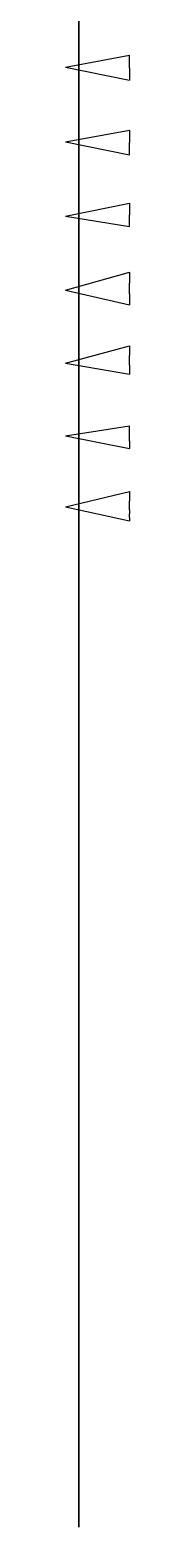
# Model space of a CAD drawing. Header units: metres. Extents: x 64 to 540, y -564 to -64.
# Drawn here: x 160.05 to 161.95, y -525.67 to -481.34 of the extents above; entities that cross this region are included whole.
import ezdxf

# ---------------------------------------------------------------- set-up
doc = ezdxf.new("R2010")
doc.units = ezdxf.units.M

msp = doc.modelspace()

# ---------------------------------------------------------------- linework, layer by layer
for p, q in [((160.446, -480.231), (160.446, -482.308)), ((160.446, -482.437), (160.446, -480.36)), ((160.446, -481.342), (160.446, -480.969)), ((160.446, -480.969), (160.446, -481.342)), ((160.446, -481.342), (160.446, -481.716)), ((160.446, -481.716), (160.446, -481.342)), ((160.446, -481.716), (160.446, -482.078)), ((160.446, -482.09), (160.446, -481.716)), ((160.046, -482.442), (161.946, -482.084)), ((160.446, -482.078), (160.446, -482.09)), ((160.446, -482.09), (160.446, -482.452)), ((160.446, -482.463), (160.446, -482.09)), ((161.946, -482.458), (161.946, -482.084)), ((160.046, -482.442), (161.946, -482.83)), ((160.446, -482.308), (160.446, -482.452)), ((160.446, -482.572), (160.446, -482.437)), ((160.446, -482.452), (160.446, -482.463)), ((160.446, -482.452), (160.446, -484.521)), ((160.446, -482.463), (160.446, -482.824)), ((160.446, -482.835), (160.446, -482.463)), ((160.446, -484.649), (160.446, -482.572)), ((161.946, -482.458), (161.946, -482.83)), ((160.446, -482.824), (160.446, -482.835)), ((160.446, -482.835), (160.446, -483.202)), ((160.446, -483.202), (160.446, -482.835)), ((160.446, -483.202), (160.446, -483.208)), ((160.446, -483.208), (160.446, -483.202)), ((160.446, -483.208), (160.446, -483.577)), ((160.446, -483.577), (160.446, -483.208)), ((160.446, -483.577), (160.446, -483.947)), ((160.446, -483.947), (160.446, -483.577)), ((160.446, -483.947), (160.446, -484.314)), ((160.446, -484.314), (160.446, -483.947)), ((160.046, -484.655), (161.946, -484.308)), ((160.446, -484.314), (160.446, -484.669)), ((160.446, -484.68), (160.446, -484.314)), ((161.946, -484.308), (161.946, -484.674)), ((160.046, -484.655), (161.946, -485.037)), ((160.446, -484.521), (160.446, -484.649)), ((160.446, -484.777), (160.446, -484.649)), ((160.446, -484.649), (160.446, -484.777)), ((160.446, -484.669), (160.446, -484.68)), ((160.446, -484.68), (160.446, -485.043)), ((160.446, -485.043), (160.446, -484.68)), ((160.446, -486.838), (160.446, -484.777)), ((160.446, -484.777), (160.446, -486.838)), ((161.946, -485.037), (161.946, -484.674)), ((160.446, -485.043), (160.446, -485.405)), ((160.446, -485.405), (160.446, -485.043)), ((160.446, -485.405), (160.446, -485.751)), ((160.446, -485.762), (160.446, -485.405)), ((160.446, -485.751), (160.446, -485.762)), ((160.446, -485.762), (160.446, -486.114)), ((160.446, -486.114), (160.446, -485.762)), ((160.446, -486.114), (160.446, -486.465)), ((160.446, -486.465), (160.446, -486.114)), ((160.046, -486.851), (161.946, -486.465)), ((160.446, -486.465), (160.446, -486.817)), ((160.446, -486.817), (160.446, -486.465)), ((161.946, -486.465), (161.946, -486.817)), ((160.046, -486.851), (161.946, -487.161)), ((160.446, -486.817), (160.446, -486.822)), ((160.446, -486.822), (160.446, -486.817)), ((160.446, -486.822), (160.446, -487.161)), ((160.446, -487.161), (160.446, -486.822)), ((160.446, -486.973), (160.446, -486.838)), ((160.446, -486.838), (160.446, -486.973)), ((160.446, -489.034), (160.446, -486.973)), ((160.446, -486.973), (160.446, -489.034)), ((161.946, -487.161), (161.946, -486.817)), ((160.446, -487.161), (160.446, -487.167)), ((160.446, -487.167), (160.446, -487.161)), ((160.446, -487.167), (160.446, -487.506)), ((160.446, -487.506), (160.446, -487.167)), ((160.446, -487.506), (160.446, -487.511)), ((160.446, -487.511), (160.446, -487.506)), ((160.446, -487.511), (160.446, -487.848)), ((160.446, -487.848), (160.446, -487.511)), ((160.446, -487.848), (160.446, -488.18)), ((160.446, -488.18), (160.446, -487.848)), ((160.446, -488.18), (160.446, -488.185)), ((160.446, -488.185), (160.446, -488.18)), ((160.446, -488.185), (160.446, -488.513)), ((160.446, -488.513), (160.446, -488.185)), ((160.046, -489.047), (161.946, -488.508)), ((160.446, -488.513), (160.446, -488.842)), ((160.446, -488.842), (160.446, -488.513)), ((160.446, -488.842), (160.446, -489.156)), ((160.446, -489.156), (160.446, -488.842)), ((161.946, -488.508), (161.946, -488.837)), ((161.946, -489.156), (161.946, -488.837)), ((160.046, -489.047), (161.946, -489.475)), ((160.446, -489.161), (160.446, -489.034)), ((160.446, -489.034), (160.446, -491.06)), ((160.446, -489.156), (160.446, -489.47)), ((160.446, -489.161), (160.446, -489.156)), ((160.446, -489.48), (160.446, -489.161)), ((160.446, -491.192), (160.446, -489.161)), ((161.946, -489.156), (161.946, -489.475)), ((160.446, -489.47), (160.446, -489.48)), ((160.446, -489.48), (160.446, -489.789)), ((160.446, -489.789), (160.446, -489.48)), ((160.446, -489.789), (160.446, -490.097)), ((160.446, -490.097), (160.446, -489.789)), ((160.446, -490.097), (160.446, -490.386)), ((160.446, -490.396), (160.446, -490.097)), ((160.046, -491.204), (161.946, -490.689)), ((160.446, -490.386), (160.446, -490.396)), ((160.446, -490.396), (160.446, -490.689)), ((160.446, -490.689), (160.446, -490.396)), ((160.446, -490.689), (160.446, -490.971)), ((160.446, -490.693), (160.446, -490.689)), ((160.446, -490.98), (160.446, -490.693)), ((161.946, -490.689), (161.946, -490.975)), ((160.446, -490.971), (160.446, -490.98)), ((160.446, -490.98), (160.446, -491.257)), ((160.446, -491.266), (160.446, -490.98)), ((160.446, -491.06), (160.446, -491.192)), ((161.946, -491.262), (161.946, -490.975)), ((160.046, -491.204), (161.946, -491.536)), ((160.446, -491.192), (160.446, -493.218)), ((160.446, -491.317), (160.446, -491.192)), ((160.446, -491.257), (160.446, -491.266)), ((160.446, -491.266), (160.446, -491.54)), ((160.446, -491.54), (160.446, -491.266)), ((160.446, -493.343), (160.446, -491.317)), ((160.446, -491.54), (160.446, -491.81)), ((160.446, -491.81), (160.446, -491.54)), ((161.946, -491.262), (161.946, -491.536)), ((160.446, -491.81), (160.446, -492.067)), ((160.446, -492.067), (160.446, -491.81)), ((160.446, -492.067), (160.446, -492.071)), ((160.446, -492.071), (160.446, -492.067)), ((160.446, -492.071), (160.446, -492.336)), ((160.446, -492.336), (160.446, -492.071)), ((160.446, -492.336), (160.446, -492.584)), ((160.446, -492.576), (160.446, -492.336)), ((160.446, -492.584), (160.446, -492.576)), ((160.446, -492.584), (160.446, -492.831)), ((160.446, -492.831), (160.446, -492.584)), ((160.446, -492.831), (160.446, -493.064)), ((160.446, -493.057), (160.446, -492.831)), ((160.046, -493.362), (161.946, -493.06)), ((160.446, -493.064), (160.446, -493.057)), ((160.446, -493.064), (160.446, -493.294)), ((160.446, -493.294), (160.446, -493.064)), ((160.446, -493.218), (160.446, -493.343)), ((160.446, -493.294), (160.446, -493.508)), ((160.446, -493.508), (160.446, -493.294)), ((160.446, -493.343), (160.446, -495.312)), ((160.446, -493.465), (160.446, -493.343)), ((161.946, -493.294), (161.946, -493.06)), ((161.946, -493.512), (161.946, -493.294)), ((160.046, -493.362), (161.946, -493.73)), ((160.446, -495.441), (160.446, -493.465)), ((160.446, -493.508), (160.446, -493.512)), ((160.446, -493.512), (160.446, -493.508)), ((160.446, -493.512), (160.446, -493.733)), ((160.446, -493.733), (160.446, -493.512)), ((160.446, -493.733), (160.446, -493.936)), ((160.446, -493.936), (160.446, -493.733)), ((161.946, -493.512), (161.946, -493.73)), ((160.446, -493.936), (160.446, -494.136)), ((160.446, -494.136), (160.446, -493.936)), ((160.446, -494.136), (160.446, -494.323)), ((160.446, -494.323), (160.446, -494.136)), ((160.446, -494.323), (160.446, -494.51)), ((160.446, -494.51), (160.446, -494.323)), ((160.446, -494.51), (160.446, -494.678)), ((160.446, -494.678), (160.446, -494.51)), ((160.446, -494.678), (160.446, -494.68)), ((160.446, -494.68), (160.446, -494.678)), ((160.446, -494.68), (160.446, -494.854)), ((160.446, -494.854), (160.446, -494.68)), ((160.046, -495.46), (161.946, -495.005)), ((160.446, -494.854), (160.446, -495.007)), ((160.446, -495.007), (160.446, -494.854)), ((160.446, -495.007), (160.446, -495.159)), ((160.446, -495.159), (160.446, -495.007)), ((161.946, -495.005), (161.946, -495.159)), ((160.046, -495.46), (161.946, -495.873)), ((160.446, -495.159), (160.446, -495.161)), ((160.446, -495.293), (160.446, -495.159)), ((160.446, -495.161), (160.446, -495.297)), ((160.446, -495.297), (160.446, -495.293)), ((160.446, -495.297), (160.446, -495.441)), ((160.446, -495.441), (160.446, -495.297)), ((160.446, -495.312), (160.446, -495.441)), ((160.446, -495.441), (160.446, -495.562)), ((160.446, -495.562), (160.446, -495.441)), ((160.446, -495.441), (160.446, -497.41)), ((160.446, -495.562), (160.446, -495.441)), ((160.446, -495.562), (160.446, -495.668)), ((160.446, -495.67), (160.446, -495.562)), ((160.446, -497.532), (160.446, -495.562)), ((161.946, -495.159), (161.946, -495.295)), ((161.946, -495.432), (161.946, -495.295)), ((161.946, -495.551), (161.946, -495.432)), ((161.946, -495.551), (161.946, -495.67)), ((160.446, -495.668), (160.446, -495.67)), ((160.446, -495.67), (160.446, -495.771)), ((160.446, -495.771), (160.446, -495.67)), ((160.446, -495.771), (160.446, -495.873)), ((160.446, -495.873), (160.446, -495.771)), ((160.446, -495.873), (160.446, -495.956)), ((160.446, -495.956), (160.446, -495.873)), ((160.446, -495.956), (160.446, -496.039)), ((160.446, -496.039), (160.446, -495.956)), ((161.946, -495.771), (161.946, -495.67)), ((161.946, -495.771), (161.946, -495.873)), ((160.446, -496.039), (160.446, -496.105)), ((160.446, -496.105), (160.446, -496.039)), ((160.446, -496.105), (160.446, -496.17)), ((160.446, -496.17), (160.446, -496.105)), ((160.446, -496.17), (160.446, -496.216)), ((160.446, -496.216), (160.446, -496.17)), ((160.446, -496.216), (160.446, -496.262)), ((160.446, -496.262), (160.446, -496.216)), ((160.446, -496.262), (160.446, -496.29)), ((160.446, -496.29), (160.446, -496.262)), ((160.446, -496.29), (160.446, -496.327)), ((160.446, -496.327), (160.446, -496.29)), ((160.446, -496.327), (160.446, -496.337)), ((160.446, -496.337), (160.446, -496.327)), ((160.446, -497.41), (160.446, -497.532)), ((160.446, -497.532), (160.446, -499.426)), ((160.446, -499.426), (160.446, -497.532)), ((160.446, -499.426), (160.446, -499.549)), ((160.446, -499.549), (160.446, -499.426)), ((160.446, -499.549), (160.446, -501.443)), ((160.446, -501.443), (160.446, -499.549)), ((160.446, -501.443), (160.446, -501.56)), ((160.446, -501.56), (160.446, -501.443)), ((160.446, -501.56), (160.446, -503.36)), ((160.446, -501.671), (160.446, -501.56)), ((160.446, -503.477), (160.446, -501.671)), ((160.446, -503.36), (160.446, -503.477)), ((160.446, -503.477), (160.446, -505.276)), ((160.446, -503.588), (160.446, -503.477)), ((160.446, -505.387), (160.446, -503.588)), ((160.446, -505.276), (160.446, -505.387)), ((160.446, -505.387), (160.446, -507.074)), ((160.446, -505.492), (160.446, -505.387)), ((160.446, -507.184), (160.446, -505.492)), ((160.446, -507.074), (160.446, -507.184)), ((160.446, -507.184), (160.446, -508.871)), ((160.446, -507.289), (160.446, -507.184)), ((160.446, -508.976), (160.446, -507.289)), ((160.446, -508.871), (160.446, -508.976)), ((160.446, -508.976), (160.446, -510.533)), ((160.446, -510.533), (160.446, -508.976)), ((160.446, -510.533), (160.446, -510.635)), ((160.446, -510.635), (160.446, -510.533)), ((160.446, -510.635), (160.446, -512.193)), ((160.446, -512.193), (160.446, -510.635)), ((160.446, -512.193), (160.446, -512.289)), ((160.446, -512.289), (160.446, -512.193)), ((160.446, -512.289), (160.446, -513.702)), ((160.446, -512.376), (160.446, -512.289)), ((160.446, -513.794), (160.446, -512.376)), ((160.446, -513.702), (160.446, -513.794)), ((160.446, -513.794), (160.446, -515.208)), ((160.446, -513.882), (160.446, -513.794)), ((160.446, -515.295), (160.446, -513.882)), ((160.446, -515.208), (160.446, -515.295)), ((160.446, -515.295), (160.446, -516.55)), ((160.446, -515.373), (160.446, -515.295)), ((160.446, -516.631), (160.446, -515.373)), ((160.446, -516.55), (160.446, -516.631)), ((160.446, -516.631), (160.446, -517.886)), ((160.446, -516.709), (160.446, -516.631)), ((160.446, -517.963), (160.446, -516.709)), ((160.446, -517.886), (160.446, -517.963)), ((160.446, -517.963), (160.446, -518.03)), ((160.446, -519.047), (160.446, -517.963)), ((160.446, -518.03), (160.446, -519.114)), ((160.446, -519.117), (160.446, -519.047)), ((160.446, -519.114), (160.446, -519.184)), ((160.446, -520.201), (160.446, -519.117)), ((160.446, -519.184), (160.446, -520.268)), ((160.446, -520.268), (160.446, -520.201)), ((160.446, -520.268), (160.446, -521.169)), ((160.446, -520.323), (160.446, -520.268)), ((160.446, -521.228), (160.446, -520.323)), ((160.446, -521.169), (160.446, -521.228)), ((160.446, -521.228), (160.446, -522.13)), ((160.446, -521.284), (160.446, -521.228)), ((160.446, -522.185), (160.446, -521.284)), ((160.446, -522.13), (160.446, -522.185)), ((160.446, -522.185), (160.446, -522.896)), ((160.446, -522.229), (160.446, -522.185)), ((160.446, -522.942), (160.446, -522.229)), ((160.446, -522.896), (160.446, -522.942)), ((160.446, -522.942), (160.446, -523.653)), ((160.446, -522.986), (160.446, -522.942)), ((160.446, -523.697), (160.446, -522.986)), ((160.446, -523.653), (160.446, -523.697)), ((160.446, -523.697), (160.446, -524.209)), ((160.446, -523.728), (160.446, -523.697)), ((160.446, -524.243), (160.446, -523.728)), ((160.446, -524.209), (160.446, -524.243)), ((160.446, -524.243), (160.446, -524.756)), ((160.446, -524.275), (160.446, -524.243)), ((160.446, -524.787), (160.446, -524.275)), ((160.446, -524.756), (160.446, -524.787)), ((160.446, -524.787), (160.446, -525.097)), ((160.446, -524.806), (160.446, -524.787)), ((160.446, -525.117), (160.446, -524.806)), ((160.446, -525.097), (160.446, -525.117)), ((160.446, -525.117), (160.446, -525.427)), ((160.446, -525.136), (160.446, -525.117)), ((160.446, -525.452), (160.446, -525.136)), ((160.446, -525.427), (160.446, -525.452)), ((160.446, -525.452), (160.446, -525.563)), ((160.446, -525.563), (160.446, -525.452)), ((160.446, -525.563), (160.446, -525.666)), ((160.446, -525.666), (160.446, -525.563))]:
    msp.add_line(p, q)

doc.saveas('drawing.dxf')
